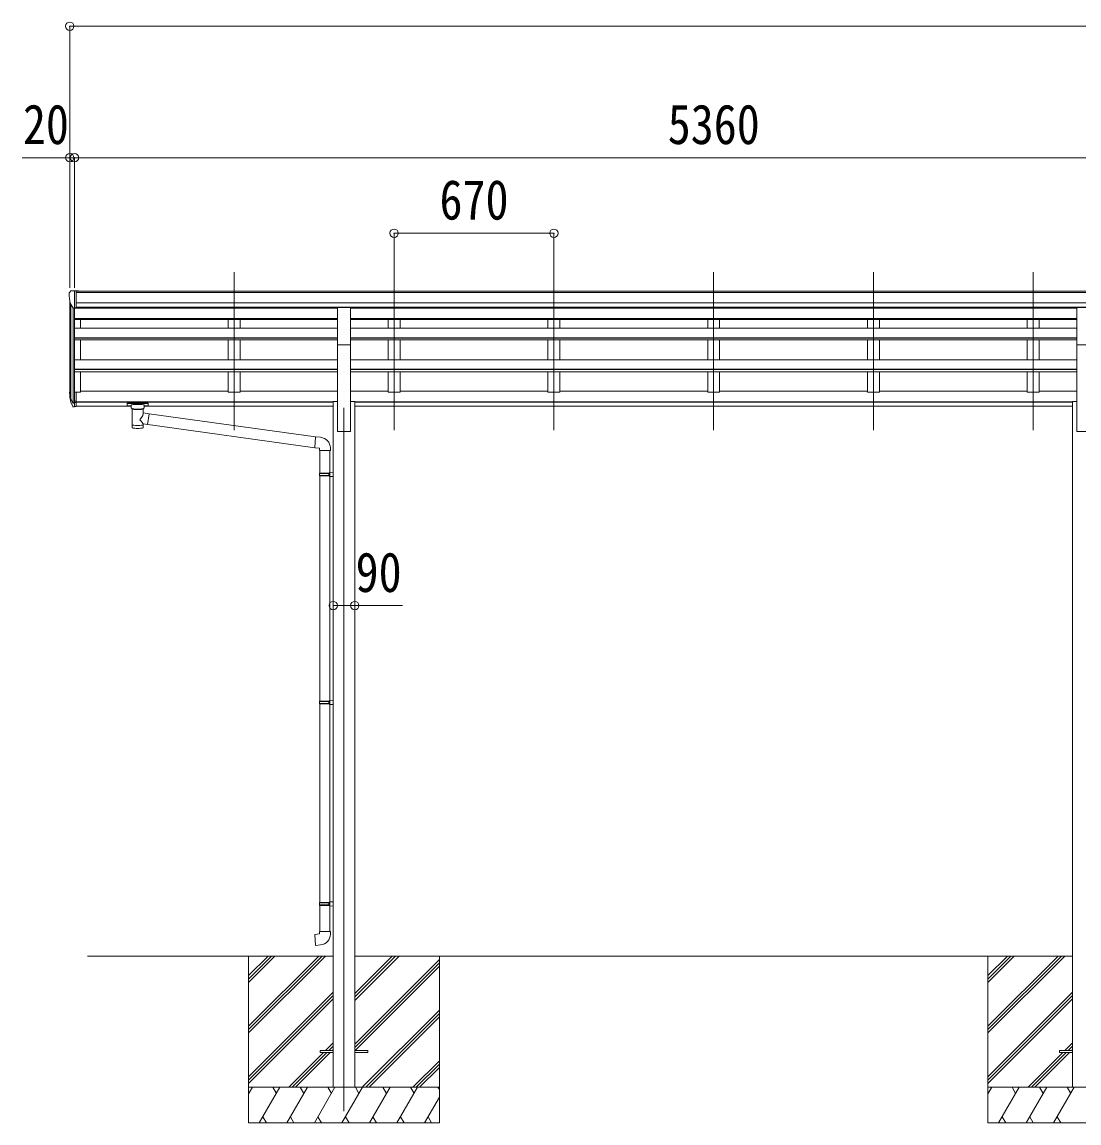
# Model space of a CAD drawing. Units: millimetres at full size. Extents: x -9783 to 9892, y -6828 to 6752.
# Drawn here: x -2913 to 1519, y -4307 to 310 of the extents above; entities that cross this region are included whole.
import ezdxf
from ezdxf.enums import TextEntityAlignment as Align

# ---------------------------------------------------------------- set-up
doc = ezdxf.new("R2010")
doc.units = ezdxf.units.MM
doc.header["$LTSCALE"] = 35
doc.header["$PDMODE"] = 32
doc.header["$PDSIZE"] = 35
for name, color, linetype, lineweight in [('0-0_0', 7, 'Continuous', 9), ('0-1_本体', 4, 'Continuous', 9), ('0-2_部品', 7, 'Continuous', 9), ('0-8_PARTS2', 2, 'Continuous', 9), ('0-A_寸法', 6, 'Continuous', 9)]:
    doc.layers.add(name, color=color, linetype=linetype, lineweight=lineweight)
doc.styles.add('ＭＳ ゴシック', font='')
doc.styles.get('ＭＳ ゴシック').set_extended_font_data('MS Gothic')

msp = doc.modelspace()

# ---------------------------------------------------------------- linework, layer by layer
at = {"layer": '0-0_0'}
for p, q in [((-2639.28, -3607.34), (-1608.48, -3607.34)), ((-1963.28, -3607.34), (-1963.28, -4307.34)), ((-1963.28, -3901.51), (-1669.1, -3607.34)), ((-1963.28, -3915.65), (-1654.96, -3607.34)), ((-1963.28, -3929.8), (-1640.82, -3607.34)), ((-1963.28, -3717.67), (-1852.95, -3607.34)), ((-1963.28, -3703.52), (-1867.1, -3607.34)), ((-1963.28, -3689.38), (-1881.24, -3607.34)), ((-1518.08, -3792.97), (-1332.45, -3607.34)), ((-1518.08, -3778.82), (-1346.6, -3607.34)), ((-1518.08, -3764.68), (-1360.74, -3607.34)), ((-1518.08, -3607.34), (1491.52, -3607.34)), ((-1518.08, -3976.81), (-1163.28, -3622.02)), ((-1518.08, -3990.95), (-1163.28, -3636.16)), ((-1163.28, -3607.34), (-1163.28, -4307.34)), ((1136.72, -3607.34), (1136.72, -4307.34)), ((1136.72, -3901.51), (1430.9, -3607.34)), ((1136.72, -3915.65), (1445.04, -3607.34)), ((1136.72, -3929.8), (1459.18, -3607.34)), ((1136.72, -3717.67), (1247.05, -3607.34)), ((1136.72, -3703.52), (1232.9, -3607.34)), ((1136.72, -3689.38), (1218.76, -3607.34)), ((-1515.82, -4002.84), (-1163.28, -3650.3)), ((-1963.28, -4113.64), (-1608.48, -3758.85)), ((-1963.28, -4127.79), (-1608.48, -3772.99)), ((1136.72, -4113.64), (1491.52, -3758.85)), ((1136.72, -4127.79), (1491.52, -3772.99)), ((-1963.28, -4141.93), (-1608.48, -3787.13)), ((1136.72, -4141.93), (1491.52, -3787.13)), ((-1486.48, -4157.34), (-1163.28, -3834.15)), ((-1472.33, -4157.34), (-1163.28, -3848.29)), ((-1458.19, -4157.34), (-1163.28, -3862.43)), ((-1794.84, -4157.34), (-1649.34, -4011.84)), ((-1780.7, -4157.34), (-1635.2, -4011.84)), ((-1766.56, -4157.34), (-1621.06, -4011.84)), ((-1640.34, -4002.84), (-1608.48, -3970.98)), ((-1626.2, -4002.84), (-1608.48, -3985.12)), ((-1612.06, -4002.84), (-1608.48, -3999.26)), ((1305.16, -4157.34), (1450.66, -4011.84)), ((1319.3, -4157.34), (1464.8, -4011.84)), ((1333.44, -4157.34), (1478.94, -4011.84)), ((1459.66, -4002.84), (1491.52, -3970.98)), ((1473.8, -4002.84), (1491.52, -3985.12)), ((1487.94, -4002.84), (1491.52, -3999.26)), ((-1274.34, -4157.34), (-1163.28, -4046.28)), ((-1260.2, -4157.34), (-1163.28, -4060.42)), ((-1246.06, -4157.34), (-1163.28, -4074.56)), ((-1163.28, -4157.34), (-1963.28, -4157.34)), ((-1963.28, -4184.84), (-1947.41, -4157.34)), ((-1918.54, -4307.34), (-1831.94, -4157.34)), ((-1846.94, -4183.32), (-1861.94, -4157.33)), ((-1803.07, -4307.33), (-1716.47, -4157.34)), ((-1731.47, -4183.32), (-1746.47, -4157.34)), ((-1687.6, -4307.34), (-1601, -4157.34)), ((-1616, -4183.32), (-1631, -4157.34)), ((-1572.13, -4307.34), (-1485.53, -4157.34)), ((-1500.53, -4183.32), (-1515.53, -4157.33)), ((-1456.66, -4307.34), (-1370.05, -4157.34)), ((-1385.06, -4183.32), (-1400.06, -4157.34)), ((-1341.19, -4307.34), (-1254.58, -4157.34)), ((-1284.59, -4157.34), (-1269.58, -4183.32)), ((-1225.72, -4307.34), (-1163.28, -4199.2)), ((-1169.12, -4157.34), (-1163.28, -4167.44)), ((1936.72, -4157.34), (1136.72, -4157.34)), ((1136.72, -4184.84), (1152.59, -4157.34)), ((1181.46, -4307.34), (1268.06, -4157.34)), ((1253.06, -4183.32), (1238.06, -4157.33)), ((1296.93, -4307.33), (1383.53, -4157.34)), ((1368.53, -4183.32), (1353.53, -4157.34)), ((1412.4, -4307.34), (1499, -4157.34)), ((1484, -4183.32), (1469, -4157.34)), ((-1903.54, -4281.36), (-1888.54, -4307.34)), ((-1788.07, -4281.36), (-1773.07, -4307.33)), ((-1672.6, -4281.35), (-1657.6, -4307.34)), ((-1557.13, -4281.36), (-1542.13, -4307.34)), ((-1441.66, -4281.36), (-1426.66, -4307.34)), ((-1326.19, -4281.36), (-1311.19, -4307.34)), ((-1210.72, -4281.36), (-1195.72, -4307.34)), ((1196.46, -4281.36), (1211.46, -4307.34)), ((1311.93, -4281.36), (1326.93, -4307.33)), ((1427.4, -4281.35), (1442.4, -4307.34)), ((-1963.28, -4307.34), (-1163.28, -4307.34)), ((1136.72, -4307.34), (1936.72, -4307.34))]:
    msp.add_line(p, q, dxfattribs=at)
at = {"layer": '0-1_本体'}
for p, q in [((-2686.78, -818.79), (2650.22, -818.79)), ((-2686.78, -824.13), (2650.22, -824.13)), ((-2713.28, -1244.52), (-2713.28, -855.54)), ((-2709, -874.34), (-2709, -1267.09)), ((-2686.78, -867.67), (2660.22, -867.67)), ((-2699.28, -889.69), (-2699.28, -1285.1)), ((-2693.28, -890.17), (-2693.28, -1240.66)), ((-2693.28, -890.71), (-1590.78, -890.71)), ((-2686.78, -885.33), (2660.22, -885.33)), ((-2686.78, -887.71), (-1590.78, -887.71)), ((-2668.28, -890.71), (-2668.28, -887.71)), ((-2048.28, -887.79), (-2048.28, -890.09)), ((-1998.28, -887.79), (-1998.28, -890.09)), ((-1535.78, -887.71), (1509.22, -887.71)), ((-1535.78, -890.71), (1509.22, -890.71)), ((-1378.28, -887.79), (-1378.28, -890.09)), ((-1328.28, -887.79), (-1328.28, -890.09)), ((-708.28, -887.79), (-708.28, -890.62)), ((-658.28, -887.79), (-658.28, -890.62)), ((-38.28, -887.71), (-38.28, -890.71)), ((11.72, -887.71), (11.72, -890.71)), ((631.72, -887.71), (631.72, -890.71)), ((681.72, -887.71), (681.72, -890.71)), ((1301.72, -887.71), (1301.72, -890.71)), ((1351.72, -887.71), (1351.72, -890.71)), ((-1590.78, -932.86), (-2693.28, -932.86)), ((-1590.78, -934.26), (-2693.28, -934.26)), ((-1590.78, -938.04), (-2693.28, -938.04)), ((-2668.28, -974.1), (-2668.28, -938.04)), ((-2048.28, -938.04), (-2048.28, -974.1)), ((-1998.28, -938.04), (-1998.28, -974.1)), ((1509.22, -932.86), (-1535.78, -932.86)), ((1509.22, -934.26), (-1535.78, -934.26)), ((1509.22, -938.04), (-1535.78, -938.04)), ((-1378.28, -938.04), (-1378.28, -974.1)), ((-1328.28, -938.04), (-1328.28, -974.1)), ((-708.28, -938.04), (-708.28, -974.1)), ((-658.28, -938.04), (-658.28, -974.1)), ((-38.28, -938.04), (-38.28, -974.1)), ((11.72, -938.04), (11.72, -974.1)), ((631.72, -938.04), (631.72, -974.1)), ((681.72, -938.04), (681.72, -974.1)), ((1301.72, -938.04), (1301.72, -974.1)), ((1351.72, -938.04), (1351.72, -974.1)), ((-1590.78, -974.1), (-2693.28, -974.1)), ((-1590.78, -1014.84), (-2693.28, -1014.84)), ((1509.22, -974.1), (-1535.78, -974.1)), ((1509.22, -1014.84), (-1535.78, -1014.84)), ((-1590.78, -1016.32), (-2693.28, -1016.32)), ((-1590.78, -1023.12), (-2693.28, -1023.12)), ((-2668.28, -1106.47), (-2668.28, -1023.12)), ((-2048.28, -1023.12), (-2048.28, -1106.17)), ((-1998.28, -1023.12), (-1998.28, -1106.17)), ((-1590.78, -1407.36), (-1590.78, -1019.12)), ((1509.22, -1016.32), (-1535.78, -1016.32)), ((-1535.78, -1407.36), (-1535.78, -1019.12)), ((1509.22, -1023.12), (-1535.78, -1023.12)), ((-1378.28, -1023.12), (-1378.28, -1106.17)), ((-1328.28, -1023.12), (-1328.28, -1106.17)), ((-708.28, -1023.12), (-708.28, -1106.17)), ((-658.28, -1023.12), (-658.28, -1106.17)), ((-38.28, -1023.12), (-38.28, -1106.47)), ((11.72, -1023.12), (11.72, -1106.47)), ((631.72, -1023.12), (631.72, -1106.47)), ((681.72, -1023.12), (681.72, -1106.47)), ((1301.72, -1023.12), (1301.72, -1106.47)), ((1351.72, -1023.12), (1351.72, -1106.47)), ((1509.22, -1407.36), (1509.22, -1019.12)), ((-2693.28, -1106.47), (-1590.78, -1106.47)), ((-1535.78, -1106.47), (1509.22, -1106.47)), ((-1590.78, -1145.68), (-2693.28, -1145.68)), ((-1590.78, -1147.16), (-2693.28, -1147.16)), ((1509.22, -1145.68), (-1535.78, -1145.68)), ((1509.22, -1147.16), (-1535.78, -1147.16)), ((-1590.78, -1156.82), (-2693.28, -1156.82)), ((-2668.28, -1242.89), (-2668.28, -1156.82)), ((-2048.28, -1156.64), (-2048.28, -1242.89)), ((-1998.28, -1156.64), (-1998.28, -1242.89)), ((1509.22, -1156.82), (-1535.78, -1156.82)), ((-1378.28, -1156.64), (-1378.28, -1242.89)), ((-1328.28, -1156.64), (-1328.28, -1242.89)), ((-708.28, -1156.64), (-708.28, -1242.89)), ((-658.28, -1156.64), (-658.28, -1242.89)), ((-38.28, -1156.64), (-38.28, -1242.89)), ((11.72, -1156.64), (11.72, -1242.89)), ((631.72, -1156.64), (631.72, -1242.89)), ((681.72, -1156.64), (681.72, -1242.89)), ((1301.72, -1156.64), (1301.72, -1242.89)), ((1351.72, -1156.64), (1351.72, -1242.89)), ((-2668.28, -1242.87), (-2686.78, -1242.87)), ((-2668.28, -1238.07), (-2048.28, -1238.07)), ((-1998.28, -1242.87), (-2048.28, -1242.87)), ((-1998.28, -1238.07), (-1590.78, -1238.07)), ((-1535.78, -1238.07), (-1378.28, -1238.07)), ((-1328.28, -1242.87), (-1378.28, -1242.87)), ((-1328.28, -1238.07), (-708.28, -1238.07)), ((-658.28, -1242.87), (-708.28, -1242.87)), ((-658.28, -1238.07), (-38.28, -1238.07)), ((11.72, -1242.87), (-38.28, -1242.87)), ((11.72, -1238.07), (631.72, -1238.07)), ((681.72, -1242.87), (631.72, -1242.87)), ((681.72, -1238.07), (1301.72, -1238.07)), ((1351.72, -1242.87), (1301.72, -1242.87)), ((1351.72, -1238.07), (1509.22, -1238.07)), ((-2686.78, -1282.37), (-1608.48, -1282.37)), ((-2686.78, -1283.75), (-1608.48, -1283.75)), ((-1608.48, -1280.97), (-1608.48, -4157.34)), ((-1608.48, -1280.97), (-1590.78, -1280.97)), ((-1535.78, -1280.97), (-1518.08, -1280.97)), ((-1518.08, -1280.97), (-1518.08, -4157.35)), ((-1518.08, -1282.37), (1491.52, -1282.37)), ((-1518.08, -1283.75), (1491.52, -1283.75)), ((1491.52, -1280.97), (1509.22, -1280.97)), ((1491.52, -1280.97), (1491.52, -4157.35)), ((-2686.78, -1300.93), (-2455.28, -1300.93)), ((-2401.28, -1300.93), (-1608.48, -1300.93)), ((-1518.08, -1300.93), (1491.52, -1300.93)), ((-1590.78, -1407.36), (-1535.78, -1407.36)), ((1509.22, -1407.36), (1564.22, -1407.36))]:
    msp.add_line(p, q, dxfattribs=at)
at = {"layer": '0-2_部品'}
for p, q in [((-2715.28, -826.1), (-2715.28, -826.73)), ((-2708.37, -817.3), (-2712.44, -823.11)), ((-2705.28, -816.73), (-2707.62, -816.87)), ((-2705.28, -816.73), (-2686.78, -816.73)), ((-2693.28, -889.72), (-2693.28, -816.73)), ((-2686.78, -816.73), (-2676.78, -816.82)), ((-2686.78, -888.72), (-2686.78, -816.73)), ((-2676.78, -818.34), (-2676.78, -816.82)), ((-2700.91, -887.9), (-2710.18, -871.84)), ((-2693.28, -889.72), (-2698.49, -889.4)), ((-2686.78, -888.72), (-2693.28, -888.72)), ((-1590.78, -886.6), (-1535.78, -886.6)), ((-1590.78, -1043.55), (-1590.78, -886.6)), ((-1535.78, -1043.55), (-1535.78, -886.6)), ((1509.22, -886.6), (1564.22, -886.6)), ((1509.22, -1043.55), (1509.22, -886.6)), ((-1590.78, -1043.55), (-1535.78, -1043.55)), ((1509.22, -1043.55), (1564.22, -1043.55)), ((-2693.28, -1242.04), (-2693.28, -1303.92)), ((-2686.78, -1242.04), (-2693.28, -1242.04)), ((-2686.78, -1242.04), (-2686.78, -1303.1)), ((-2710.89, -1268.08), (-2700.73, -1287.25)), ((-2699.72, -1286), (-2709.47, -1267.59)), ((-2708.31, -1284.94), (-2700.73, -1302.42)), ((-2693.28, -1286.75), (-2698.42, -1286.75)), ((-2693.28, -1288.75), (-2698.13, -1288.75)), ((-2686.78, -1280.35), (-2693.28, -1280.35)), ((-2686.78, -1285.75), (-2693.28, -1285.75)), ((-2471.78, -1288.82), (-2471.78, -1299.57)), ((-2471.78, -1289.01), (-2471.78, -1290.55)), ((-2469.78, -1288.15), (-2386.78, -1288.15)), ((-2469.78, -1290.33), (-2386.78, -1290.33)), ((-2384.78, -1288.82), (-2384.78, -1299.57)), ((-2693.28, -1303.92), (-2698.13, -1303.92)), ((-2686.78, -1303.1), (-2693.28, -1303.1)), ((-2469.78, -1300.24), (-2455.28, -1300.24)), ((-2455.28, -1307.05), (-2455.28, -1296.77)), ((-2451.18, -1311.55), (-2451.2, -1391.84)), ((-2405.38, -1329.12), (-2405.38, -1311.54)), ((-2380.16, -1333.03), (-2405.38, -1329.11)), ((-2401.28, -1307.05), (-2401.28, -1296.77)), ((-2401.28, -1300.24), (-2386.78, -1300.24)), ((-2380.16, -1333.03), (-2387.18, -1378.29)), ((-2380.16, -1333.03), (-1682.2, -1429.82)), ((-2405.37, -1391.84), (-2405.38, -1375.21)), ((-2405.38, -1375.46), (-2387.18, -1378.29)), ((-1686.21, -1475.65), (-2405.38, -1375.46)), ((-1661.36, -1431.65), (-1682.2, -1429.82)), ((-1620.28, -1487.39), (-1620.28, -1476.48)), ((-1666.28, -1487.39), (-1620.28, -1487.39)), ((-1664.28, -1487.39), (-1664.28, -1581.39)), ((-1622.28, -1487.39), (-1622.28, -1578.83)), ((-1666.28, -1583.39), (-1665.28, -1581.39)), ((-1666.28, -1583.39), (-1622.28, -1583.39)), ((-1666.28, -1583.39), (-1666.28, -1591.39)), ((-1666.28, -1591.39), (-1622.28, -1591.39)), ((-1666.28, -1591.39), (-1665.28, -1593.39)), ((-1665.28, -1581.39), (-1622.28, -1581.39)), ((-1665.28, -1593.39), (-1622.28, -1593.39)), ((-1664.28, -1593.39), (-1664.28, -2537.58)), ((-1626.76, -1583.39), (-1627.19, -1581.39)), ((-1624.28, -1578.89), (-1608.28, -1578.42)), ((-1624.28, -1580.89), (-1624.28, -1578.89)), ((-1624.28, -1580.89), (-1622.28, -1580.89)), ((-1624.28, -1595.89), (-1624.28, -1593.89)), ((-1624.28, -1595.89), (-1608.28, -1596.36)), ((-1622.28, -1595.95), (-1622.28, -2535.02)), ((-1608.28, -1578.42), (-1608.28, -1596.36)), ((-1666.28, -2539.58), (-1665.28, -2537.58)), ((-1665.28, -2537.58), (-1622.28, -2537.58)), ((-1626.76, -2539.58), (-1627.19, -2537.58)), ((-1624.28, -2535.08), (-1608.28, -2534.61)), ((-1624.28, -2537.08), (-1624.28, -2535.08)), ((-1624.28, -2537.08), (-1622.28, -2537.08)), ((-1608.28, -2534.61), (-1608.28, -2552.55)), ((-1666.28, -2539.58), (-1622.28, -2539.58)), ((-1666.28, -2539.58), (-1666.28, -2547.58)), ((-1666.28, -2547.58), (-1622.28, -2547.58)), ((-1666.28, -2547.58), (-1665.28, -2549.58)), ((-1665.28, -2549.58), (-1622.28, -2549.58)), ((-1664.28, -2549.58), (-1664.28, -3382.74)), ((-1624.28, -2552.08), (-1624.28, -2550.08)), ((-1624.28, -2552.08), (-1608.28, -2552.55)), ((-1622.28, -2552.14), (-1622.28, -3380.18)), ((-1666.28, -3384.74), (-1665.28, -3382.74)), ((-1666.28, -3384.74), (-1622.28, -3384.74)), ((-1666.28, -3384.74), (-1666.28, -3392.74)), ((-1666.28, -3392.74), (-1622.28, -3392.74)), ((-1666.28, -3392.74), (-1665.28, -3394.74)), ((-1665.28, -3382.74), (-1622.28, -3382.74)), ((-1665.28, -3394.74), (-1622.28, -3394.74)), ((-1664.28, -3394.74), (-1664.28, -3504.74)), ((-1626.76, -3384.74), (-1627.19, -3382.74)), ((-1624.28, -3380.24), (-1608.28, -3379.77)), ((-1624.28, -3382.24), (-1624.28, -3380.24)), ((-1624.28, -3382.24), (-1622.28, -3382.24)), ((-1624.28, -3397.24), (-1624.28, -3395.24)), ((-1624.28, -3397.24), (-1608.28, -3397.71)), ((-1622.28, -3397.3), (-1622.28, -3504.74)), ((-1608.28, -3379.77), (-1608.28, -3397.71)), ((-1666.28, -3504.74), (-1620.28, -3504.74)), ((-1666.28, -3514.74), (-1666.28, -3504.74)), ((-1620.28, -3504.74), (-1620.28, -3515.66))]:
    msp.add_line(p, q, dxfattribs=at)
at = {"layer": '0-2_部品', "color": 4}
for p, q in [((-1663.08, -4002.84), (-1663.08, -4011.84)), ((-1608.28, -4002.84), (-1663.08, -4002.84)), ((-1608.28, -4011.84), (-1663.08, -4011.84)), ((-1463.48, -4002.84), (-1518.28, -4002.84)), ((1437.12, -4002.84), (1437.12, -4011.84)), ((1491.92, -4002.84), (1437.12, -4002.84)), ((1491.92, -4011.84), (1437.12, -4011.84))]:
    msp.add_line(p, q, dxfattribs=at)
at = {"layer": '0-2_部品'}
for points in [[(-2471.78, -1288.82), (-2471.75, -1288.62), (-2471.66, -1288.48), (-2471.57, -1288.39), (-2471.46, -1288.33), (-2471.34, -1288.28), (-2471.05, -1288.22), (-2470.56, -1288.17), (-2470.02, -1288.15), (-2469.78, -1288.15)], [(-2386.78, -1288.15), (-2386.43, -1288.16), (-2385.9, -1288.18), (-2385.45, -1288.23), (-2385.15, -1288.31), (-2384.98, -1288.41), (-2384.86, -1288.55), (-2384.79, -1288.73), (-2384.78, -1288.82)], [(-2471.78, -1299.57), (-2471.75, -1299.77), (-2471.66, -1299.91), (-2471.57, -1300), (-2471.46, -1300.06), (-2471.34, -1300.11), (-2471.05, -1300.17), (-2470.56, -1300.22), (-2470.02, -1300.24), (-2469.78, -1300.24)], [(-2455.24, -1306.99), (-2455.27, -1307.35), (-2455.02, -1308.3), (-2454.5, -1309.19), (-2453.7, -1310.03), (-2452.59, -1310.82), (-2451.18, -1311.55)], [(-2405.38, -1311.54), (-2405.15, -1311.44), (-2403.8, -1310.71), (-2402.68, -1309.86), (-2401.93, -1308.99), (-2401.46, -1308.09), (-2401.29, -1307.21)], [(-2386.78, -1300.24), (-2386.43, -1300.23), (-2385.9, -1300.21), (-2385.45, -1300.16), (-2385.15, -1300.08), (-2384.98, -1299.98), (-2384.86, -1299.84), (-2384.79, -1299.66), (-2384.78, -1299.57)], [(-1682.2, -1429.82), (-1686.21, -1475.65), (-1666.28, -1477.39), (-1666.28, -1487.39)], [(-1626.76, -1583.39), (-1626.76, -1591.39), (-1627.19, -1593.39)], [(-1624.28, -1593.89), (-1622.28, -1593.89), (-1622.28, -1580.89)], [(-1624.28, -2550.08), (-1622.28, -2550.08), (-1622.28, -2537.08)], [(-1626.76, -2539.58), (-1626.76, -2547.58), (-1627.19, -2549.58)], [(-1626.76, -3384.74), (-1626.76, -3392.74), (-1627.19, -3394.74)], [(-1624.28, -3395.24), (-1622.28, -3395.24), (-1622.28, -3382.24)], [(-1661.36, -3560.49), (-1682.2, -3562.31), (-1686.21, -3516.48), (-1666.28, -3514.74)]]:
    msp.add_lwpolyline(points, dxfattribs=at)
at = {"layer": '0-2_部品', "color": 4}
msp.add_lwpolyline([(-1463.48, -4002.84), (-1463.48, -4011.84), (-1518.28, -4011.84)], dxfattribs=at)
at = {"layer": '0-2_部品'}
for centre, radius, start, end in [((-2712.28, -826.1), 3, 93, 180), ((-2513.28, -826.73), 202, 180, 192.90261), ((-2707.56, -817.87), 1, 93.5, 145), ((-2698.31, -886.4), 3, 210, 266.5), ((-2624.62, -1245.91), 89.07, 174.49576, 194.41188), ((-2625.34, -1241.63), 88.05, 177.22392, 197.21071), ((-2580.07, -1248.86), 133.22, 183.27987, 195.71302), ((-2698.13, -1285.75), 3, 210, 270), ((-2698.42, -1285.25), 1.5, 210, 270), ((-2698.13, -1300.92), 3, 210, 270), ((-1665.28, -1476.48), 45, 0, 85), ((-1665.28, -3515.66), 45, 275, 0)]:
    msp.add_arc(centre, radius, start, end, dxfattribs=at)
for centre, major_axis, ratio, start_param, end_param in [((-2469.78, -1290.55), (2, 0), 0.109601, 1.5707963, 3.1415927), ((-2386.78, -1290.55), (2, 0), 0.109601, 0, 1.5707963), ((-2428.28, -1296.77), (27, 0), 0.122176, 6.2831853, 9.424778), ((-2428.27, -1312), (-22.91, 0.42), 0.072511, 0.0008029, 1.5715993), ((-2428.27, -1313.62), (-22.91, 0.42), 0.072511, 0.0008029, 1.5715993), ((-2428.3, -1312), (22.92, 0.42), 0.07247, 4.71158, 6.2823764), ((-2428.3, -1313.62), (22.92, 0.42), 0.07247, 4.71158, 6.2823764), ((-2428.28, -1355.66), (-22.81, -26.62), 0.234429, 1.6855472, 3.1268519), ((-2417.28, -1307.05), (16, 0), 0.361356, 6.2636979, 6.2831853), ((-2428.28, -1379.4), (22.91, 0), 0.122865, 3.1415927, 6.2831853), ((-2425.73, -1353.02), (20.32, -22.25), 0.045535, 0.0389954, 1.3075346), ((-2428.28, -1391.84), (22.92, 0), 0.101955, 3.1415499, 6.2833984)]:
    msp.add_ellipse(centre, major_axis=major_axis, ratio=ratio, start_param=start_param, end_param=end_param, dxfattribs=at)
at = {"layer": '0-8_PARTS2'}
for p, q in [((-2023.28, -1401.13), (-2023.28, -738.61)), ((-1353.28, -1401.13), (-1353.28, -738.61)), ((-683.28, -1401.13), (-683.28, -738.61)), ((-13.28, -1401.13), (-13.28, -738.61)), ((656.72, -1401.13), (656.72, -738.61)), ((1326.72, -1401.13), (1326.72, -738.61)), ((-1563.28, -1307.34), (-1563.28, -4257.34))]:
    msp.add_line(p, q, dxfattribs=at)
at = {"layer": '0-A_寸法'}
for p, q in [((-2713.28, 292.57), (-2713.28, -258.98)), ((-2713.28, 292.57), (8046.72, 292.57)), ((-2713.28, -258.98), (-2913.28, -258.98)), ((-2713.28, -258.98), (-2713.28, -804.6)), ((-2693.28, -258.98), (-2713.28, -258.98)), ((-2693.28, -258.98), (-2693.28, -804.6)), ((-2693.28, -258.98), (-2693.28, -804.6)), ((-2693.28, -258.98), (2666.72, -258.98)), ((-1353.28, -575.6), (-1353.28, -804.6)), ((-1353.28, -575.6), (-683.28, -575.6)), ((-683.28, -575.6), (-683.28, -804.6)), ((-1608.28, -2137.52), (-1518.28, -2137.52)), ((-1518.28, -2137.52), (-1318.28, -2137.52))]:
    msp.add_line(p, q, dxfattribs=at)
for p in [(-2713.28, 292.57), (-2713.28, -258.98), (-2693.28, -258.98), (-1353.28, -575.6), (-683.28, -575.6), (-1608.28, -2137.52), (-1518.28, -2137.52)]:
    msp.add_point(p, dxfattribs=at)

# ---------------------------------------------------------------- texts
at = {"layer": '0-A_寸法', "color": 7, "style": 'ＭＳ ゴシック', "width": 0.85}
for s, p in [('20', (-2909.53, -251.98)), ('5360', (-205.78, -251.98)), ('670', (-1162.66, -568.6)), ('90', (-1514.53, -2130.52))]:
    msp.add_text(s, height=166.8, dxfattribs=at).set_placement(p, align=Align.BOTTOM_LEFT)

doc.saveas('drawing.dxf')
